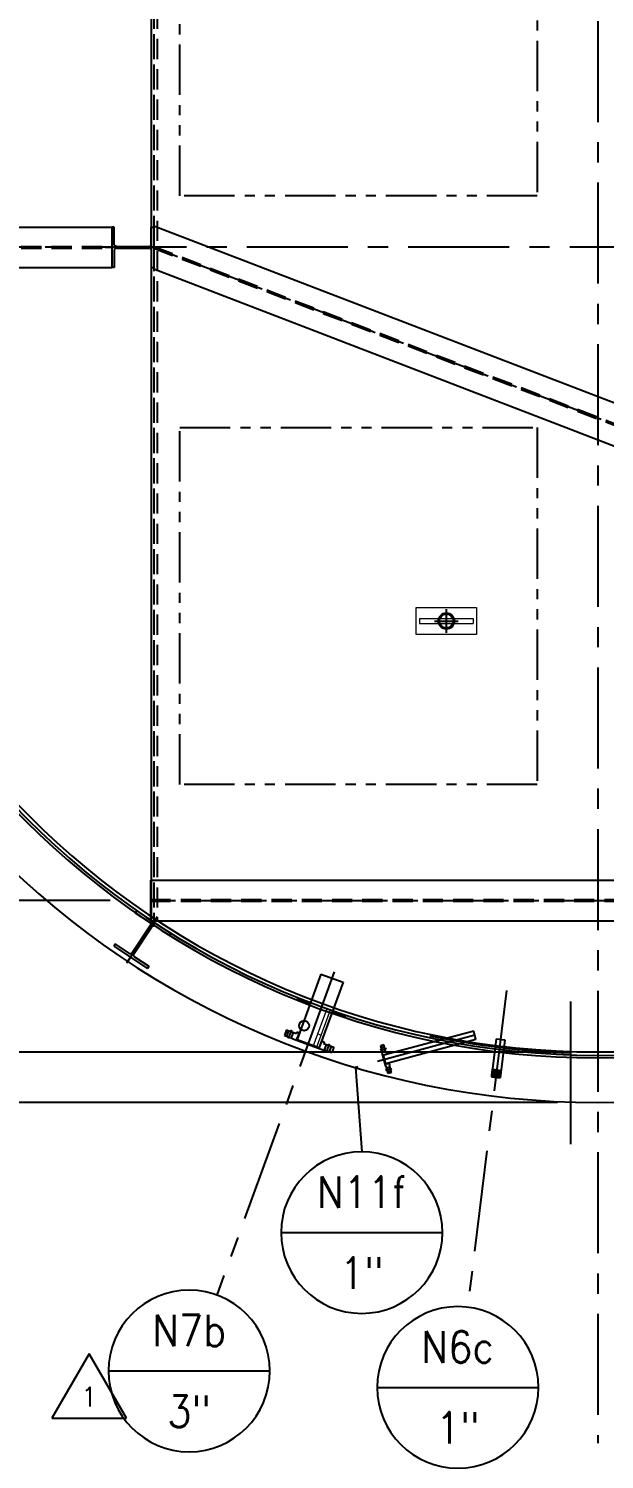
# Model space of a CAD drawing. Extents: x -1889 to 1550, y -1971 to 1122.
# Drawn here: x 288.2 to 373.9, y 225.3 to 437.8 of the extents above; entities that cross this region are included whole.
import ezdxf
from ezdxf.enums import TextEntityAlignment as Align

# ---------------------------------------------------------------- set-up
doc = ezdxf.new("R2010")
doc.units = 0
doc.header["$LTSCALE"] = 12
doc.header["$MEASUREMENT"] = 0
doc.header["$PDMODE"] = 33
doc.header["$PDSIZE"] = -0.5
for name, pattern in [('CENTER', [2, 1.25, -0.25, 0.25, -0.25]), ('HIDDEN', [0.375, 0.25, -0.125]), ('PHANTOM2', [1.25, 0.625, -0.125, 0.125, -0.125, 0.125, -0.125])]:
    doc.linetypes.add(name, pattern=pattern)
doc.layers.get('0').update_dxf_attribs({"linetype": 'CONTINUOUS'})
doc.layers.get('Defpoints').update_dxf_attribs({"linetype": 'CONTINUOUS'})
for name, color, linetype in [('1 PIPE', 7, 'CONTINUOUS'), ('1-150-RFSO', 14, 'CONTINUOUS'), ('2 PIPE', 7, 'CONTINUOUS'), ('3 PIPE', 7, 'CONTINUOUS'), ('3-150-RFSO', 14, 'CONTINUOUS'), ('6X20', 3, 'CONTINUOUS'), ('CENTER', 6, 'CENTER'), ('COVER', 3, 'CONTINUOUS'), ('DIM', 1, 'CONTINUOUS'), ('EXTERNALS', 3, 'CONTINUOUS'), ('REPAD', 7, 'CONTINUOUS'), ('ROOF', 140, 'CONTINUOUS'), ('SHELL', 40, 'CONTINUOUS'), ('TEXT', 4, 'CONTINUOUS')]:
    doc.layers.add(name, color=color, linetype=linetype)
for name, color, linetype, lineweight in [('AM_0', 7, 'CONTINUOUS', 30), ('AM_7', 142, 'CENTER', 25), ('Equipment-AM_0', 7, 'CONTINUOUS', 50), ('Equipment-AM_11', 92, 'PHANTOM2', 25), ('Process-AM_7', 142, 'CENTER', 25)]:
    doc.layers.add(name, color=color, linetype=linetype, lineweight=lineweight)
doc.styles.add('ROMANS', font='ROMANS.shx', dxfattribs={"width": 0.85, "height": 5.76})
doc.styles.get("Standard").update_dxf_attribs({"font": 'sanss___.ttf'})
doc.dimstyles.get("Standard").update_dxf_attribs({"dimtxt": 0.18, "dimasz": 0.18, "dimexe": 0.18, "dimexo": 0.0625, "dimgap": 0.09, "dimtad": 0, "dimtih": 1, "dimtoh": 1, "dimdec": 4, "dimzin": 0, "dimdsep": 46, "dimtxsty": 'Standard', "dimcen": 0.09, "dimadec": 0, "dimazin": 0, "dimtfac": 1, "dimtdec": 4, "dimtofl": 0, "dimtmove": 0, "dimatfit": 3, "dimfxl": 1, "dimtolj": 1, "dimtzin": 0, "dimarcsym": 0})

# ---------------------------------------------------------------- blocks, each defined once
blk = doc.blocks.new('A$C43fa0972')
at = {"layer": 'Equipment-AM_11'}
for points in [[(-62.12, -71.31), (-8.98, -71.31), (-8.98, -124.37), (-62.12, -124.37)], [(-62.12, -158.75), (-8.98, -158.75), (-8.98, -211.8), (-62.12, -211.8)]]:
    blk.add_lwpolyline(points, close=True, dxfattribs=at)
blk = doc.blocks.new('A$C1b871768')
at = {"layer": '6X20'}
for p, q in [((-5.88, 3), (-6.25, 3)), ((-6.25, 3), (-6.25, -3)), ((-5.88, 0.44), (-5.88, 3)), ((-0.38, 3), (0, 3)), ((-0.38, 0.44), (-0.38, 3)), ((0, 3), (0, -3)), ((-5.5, 0.12), (-0.75, 0.12)), ((-5.88, -0.44), (-5.88, -3)), ((-5.5, -0.12), (-0.75, -0.12)), ((-0.38, -0.44), (-0.38, -3)), ((-5.88, -3), (-6.25, -3)), ((-0.38, -3), (0, -3))]:
    blk.add_line(p, q, dxfattribs=at)
for points in [[(-5.5, 0.12, -0.083285), (-5.65, 0.15, -0.09084), (-5.77, 0.22, -0.104065), (-5.85, 0.32, -0.115836), (-5.88, 0.44, -0.115836)], [(-0.75, 0.12, 0.083285), (-0.6, 0.15, 0.09084), (-0.48, 0.22, 0.104065), (-0.4, 0.32, 0.115836), (-0.38, 0.44, 0.115836)], [(-5.5, -0.12, 0.083285), (-5.65, -0.15, 0.09084), (-5.77, -0.22, 0.104065), (-5.85, -0.32, 0.115836), (-5.88, -0.44, 0.115836)], [(-0.75, -0.12, -0.083285), (-0.6, -0.15, -0.09084), (-0.48, -0.22, -0.104065), (-0.4, -0.32, -0.115836), (-0.38, -0.44, -0.115836)]]:
    blk.add_lwpolyline(points, format="xyb", dxfattribs=at)
at = {"layer": 'CENTER'}
blk.add_line((-7.24, 0), (0.99, 0), dxfattribs=at)
blk = doc.blocks.new('A$C85d14db1')
at = {"layer": 'Equipment-AM_0', "lineweight": 18}
for p, q in [((-41.59, -248.81), (-40.22, -245.06)), ((-41.12, -248.99), (-39.75, -245.23)), ((-39.99, -245.14), (-39.75, -245.23)), ((-42.28, -250.69), (-41.59, -248.81)), ((-42.28, -250.69), (-41.81, -250.86)), ((-41.81, -250.86), (-41.12, -248.99)), ((-41.59, -248.81), (-41.12, -248.99))]:
    blk.add_line(p, q, dxfattribs=at)
blk = doc.blocks.new('Nozzle Callout')
blk.add_line((0.25, 0), (-0.25, 0))
blk.add_circle((0, 0), 0.25)
at = {"style": 'ROMANS', "width": 0.9}
for tag, p in [('NZ-ID', (0, 0.125)), ('NZ-SZ', (0, -0.125))]:
    blk.add_attdef(tag, text='', height=0.0975, dxfattribs=at).set_placement(p, align=Align.MIDDLE)
blk = doc.blocks.new('*D182')
at = {"layer": 'Defpoints', "color": 0, "transparency": 16777216}
for p in [(245.86, 405.33), (499.86, 405.33), (499.86, 113.54)]:
    blk.add_point(p, dxfattribs=at)
at = {"layer": 'DIM', "color": 0, "lineweight": -2, "transparency": 16777216}
for p, q in [((245.86, 399.33), (245.86, 110.54)), ((499.86, 399.33), (499.86, 110.54)), ((251.62, 113.54), (414.24, 113.54)), ((494.1, 113.54), (449.03, 113.54))]:
    blk.add_line(p, q, dxfattribs=at)
at = {"layer": 'DIM', "color": 0, "transparency": 16777216}
for points in [[(251.62, 114.5), (251.62, 112.58), (245.86, 113.54)], [(494.1, 114.5), (494.1, 112.58), (499.86, 113.54)]]:
    blk.add_solid(points, dxfattribs=at)
at = {"layer": 'DIM', "color": 0, "transparency": 16777216, "insert": (431.63, 113.54), "char_height": 5.76, "attachment_point": 5, "style": 'ROMANS'}
blk.add_mtext('\\A1;21\'-2"\\P [254]\\P(BOTTOM)', dxfattribs=at)
blk = doc.blocks.new('*D183')
at = {"layer": 'Defpoints', "color": 0, "transparency": 16777216}
for p in [(372.86, 796.33), (-4.78, 278.33), (372.86, 278.33)]:
    blk.add_point(p, dxfattribs=at)
at = {"layer": 'DIM', "color": 0, "lineweight": -2, "transparency": 16777216}
for p, q in [((366.86, 796.33), (-7.78, 796.33)), ((-4.78, 790.57), (-4.78, 582.84)), ((-4.78, 284.09), (-4.78, 552.67)), ((366.86, 278.33), (-7.78, 278.33))]:
    blk.add_line(p, q, dxfattribs=at)
at = {"layer": 'DIM', "color": 0, "transparency": 16777216}
for points in [[(-5.74, 790.57), (-3.82, 790.57), (-4.78, 796.33)], [(-5.74, 284.09), (-3.82, 284.09), (-4.78, 278.33)]]:
    blk.add_solid(points, dxfattribs=at)
at = {"layer": 'DIM', "color": 0, "transparency": 16777216, "char_height": 5.76, "attachment_point": 5, "style": 'ROMANS'}
for s, insert in [('\\A1;43\'-2"', (-4.78, 572.15)), ('\\A1;[518]\\P(BOTTOM)', (-4.78, 557.06))]:
    blk.add_mtext(s, dxfattribs=dict(at, insert=insert))
blk = doc.blocks.new('*D184')
at = {"layer": 'Defpoints', "color": 0, "transparency": 16777216}
for p in [(372.86, 788.83), (27.27, 285.83), (372.86, 285.83)]:
    blk.add_point(p, dxfattribs=at)
at = {"layer": 'DIM', "color": 0, "lineweight": -2, "transparency": 16777216}
for p, q in [((366.86, 788.83), (24.27, 788.83)), ((27.27, 783.07), (27.27, 515.14)), ((27.27, 291.59), (27.27, 484.96)), ((366.86, 285.83), (24.27, 285.83))]:
    blk.add_line(p, q, dxfattribs=at)
at = {"layer": 'DIM', "color": 0, "transparency": 16777216}
for points in [[(26.31, 783.07), (28.23, 783.07), (27.27, 788.83)], [(26.31, 291.59), (28.23, 291.59), (27.27, 285.83)]]:
    blk.add_solid(points, dxfattribs=at)
at = {"layer": 'DIM', "color": 0, "transparency": 16777216, "char_height": 5.76, "attachment_point": 5, "style": 'ROMANS'}
for s, insert in [('\\A1;41\'-11"', (27.27, 504.44)), ('\\A1;[503]\\P(SHELL INSIDE)', (27.27, 489.35))]:
    blk.add_mtext(s, dxfattribs=dict(at, insert=insert))
blk = doc.blocks.new('*D185')
at = {"layer": 'Defpoints', "color": 0, "transparency": 16777216}
for p in [(252.86, 405.33), (492.86, 405.33), (492.86, 142.83)]:
    blk.add_point(p, dxfattribs=at)
at = {"layer": 'DIM', "color": 0, "lineweight": -2, "transparency": 16777216}
for p, q in [((252.86, 399.33), (252.86, 139.83)), ((492.86, 399.33), (492.86, 139.83)), ((258.62, 142.83), (343.4, 142.83)), ((487.1, 142.83), (401.04, 142.83))]:
    blk.add_line(p, q, dxfattribs=at)
at = {"layer": 'DIM', "color": 0, "transparency": 16777216}
for points in [[(258.62, 143.79), (258.62, 141.87), (252.86, 142.83)], [(487.1, 143.79), (487.1, 141.87), (492.86, 142.83)]]:
    blk.add_solid(points, dxfattribs=at)
at = {"layer": 'DIM', "color": 0, "transparency": 16777216, "char_height": 5.76, "attachment_point": 5, "style": 'ROMANS'}
for s, insert in [('\\A1;20\'-0"', (372.22, 147.22)), ('\\A1;[240]\\PSHELL OUTSIDE', (372.22, 133.64))]:
    blk.add_mtext(s, dxfattribs=dict(at, insert=insert))
blk = doc.blocks.new('*D191')
at = {"layer": 'Defpoints', "color": 0, "transparency": 16777216}
for p in [(197.03, 537.33), (65.21, 308.33), (306.36, 308.33)]:
    blk.add_point(p, dxfattribs=at)
at = {"layer": 'DIM', "color": 0, "lineweight": -2, "transparency": 16777216}
for p, q in [((191.03, 537.33), (62.21, 537.33)), ((65.21, 531.57), (65.21, 432.57)), ((65.21, 314.09), (65.21, 413.1)), ((300.36, 308.33), (62.21, 308.33))]:
    blk.add_line(p, q, dxfattribs=at)
at = {"layer": 'DIM', "color": 0, "transparency": 16777216}
for points in [[(64.25, 531.57), (66.17, 531.57), (65.21, 537.33)], [(64.25, 314.09), (66.17, 314.09), (65.21, 308.33)]]:
    blk.add_solid(points, dxfattribs=at)
at = {"layer": 'DIM', "color": 0, "transparency": 16777216, "char_height": 5.76, "attachment_point": 5, "style": 'ROMANS'}
for s, insert in [('\\A1;19\'-1"', (65.21, 427.22)), ('\\A1;[229]', (65.21, 417.48))]:
    blk.add_mtext(s, dxfattribs=dict(at, insert=insert))
blk = doc.blocks.new('*D199')
at = {"layer": 'Defpoints', "color": 0, "transparency": 16777216}
for p in [(434.32, 412.41, -0.01), (397.35, 411.55), (170.01, 405.33), (575.7, 405.33), (556.98, 372.02, -0.01)]:
    blk.add_point(p, dxfattribs=at)
at = {"layer": 'DIM', "color": 0, "lineweight": -2, "transparency": 16777216}
for p, q in [((402.03, 429.1), (407.79, 429.1)), ((428.62, 414.29), (397.12, 424.66))]:
    blk.add_line(p, q, dxfattribs=at)
for start, end in [(156.1607, 161.7757), (167.3907, 174.385)]:
    blk.add_arc((455.82, 405.33), 58.8, start, end, dxfattribs=at)
at = {"layer": 'DIM', "color": 0, "transparency": 16777216}
for points in [[(397.51, 418.42), (399.36, 417.91), (399.97, 423.72)], [(398.26, 411.04), (396.34, 411.13), (397.02, 405.33)]]:
    blk.add_solid(points, dxfattribs=at)
at = {"layer": 'DIM', "color": 0, "transparency": 16777216, "insert": (417.14, 429.1), "char_height": 5.76, "attachment_point": 5, "style": 'ROMANS'}
blk.add_mtext('\\A1;18°', dxfattribs=at)
blk = doc.blocks.new('A$C379cbd7f')
at = {"layer": '2 PIPE'}
for radius in [1.19, 1.03]:
    blk.add_circle((4.5, 2), radius, dxfattribs=at)
at = {"layer": 'EXTERNALS', "lineweight": 18}
for p, q in [((0, 0), (0, 4)), ((0, 4), (9, 4)), ((0.5, 2.38), (0.5, 1.62)), ((0.5, 2.38), (3.37, 2.38)), ((3.54, 2.38), (5.46, 2.38)), ((5.63, 2.38), (8.5, 2.38)), ((8.5, 2.38), (8.5, 1.62)), ((9, 4), (9, 0)), ((9, 0), (0, 0)), ((0.5, 1.62), (3.37, 1.62)), ((3.54, 1.62), (5.46, 1.62)), ((5.63, 1.62), (8.5, 1.62))]:
    blk.add_line(p, q, dxfattribs=at)
at = {"layer": 'Process-AM_7'}
for p, q in [((4.5, 0.25), (4.5, 3.75)), ((2.75, 2), (6.25, 2))]:
    blk.add_line(p, q, dxfattribs=at)

msp = doc.modelspace()

# ---------------------------------------------------------------- linework, layer by layer
at = {"layer": '1 PIPE'}
for p, q in [((354.42095, 288.94326), (341.03584, 285.35673)), ((354.7613, 287.67307), (341.37619, 284.08654)), ((354.7613, 287.67307), (354.42095, 288.94326)), ((357.76324, 287.79605), (357.06986, 282.1489)), ((357.76324, 287.79605), (359.06844, 287.63579)), ((359.06844, 287.63579), (358.37456, 281.98461)), ((341.37619, 284.08654), (341.03584, 285.35673))]:
    msp.add_line(p, q, dxfattribs=at)
at = {"layer": '1-150-RFSO'}
for p, q in [((341.07862, 286.88746), (340.59565, 286.75805)), ((341.37788, 285.77061), (341.07862, 286.88746)), ((340.88682, 285.67139), (340.59565, 286.75805)), ((340.66036, 286.51657), (341.14332, 286.64598)), ((340.82212, 285.91287), (341.30508, 286.04228)), ((340.88682, 285.67139), (340.82645, 285.65521)), ((341.34409, 283.72336), (340.82645, 285.65521)), ((340.90928, 285.34611), (341.51298, 285.50788)), ((341.43825, 285.78679), (341.37788, 285.77061)), ((341.5188, 285.48614), (341.43825, 285.78679)), ((341.26127, 284.03246), (341.86497, 284.19422)), ((341.40446, 283.73954), (341.34409, 283.72336)), ((341.69563, 282.65287), (341.40446, 283.73954)), ((341.46917, 283.49805), (341.95213, 283.62746)), ((341.63093, 282.89435), (342.11389, 283.02376)), ((342.1786, 282.78228), (341.69563, 282.65287)), ((341.93971, 283.91531), (341.85915, 284.21595)), ((341.93971, 283.91531), (341.87934, 283.89913)), ((342.1786, 282.78228), (341.87934, 283.89913))]:
    msp.add_line(p, q, dxfattribs=at)
at = {"layer": '3 PIPE'}
for p, q in [((331.7139, 297.40829), (328.17168, 287.67613)), ((335.00282, 296.21122), (331.46061, 286.47906)), ((331.7139, 297.40829), (335.00282, 296.21122)), ((328.17168, 287.67613), (331.46061, 286.47906))]:
    msp.add_line(p, q, dxfattribs=at)
at = {"layer": '3-150-RFSO'}
for p, q in [((326.57019, 289.12367), (326.27092, 288.30144)), ((326.57019, 289.12367), (328.09719, 288.56789)), ((326.62331, 288.17318), (326.92258, 288.99541)), ((326.27092, 288.30144), (327.44554, 287.87391)), ((327.32808, 287.91667), (327.62735, 288.7389)), ((327.44554, 287.87391), (327.42416, 287.81518)), ((327.42416, 287.81518), (332.12263, 286.10508)), ((328.09604, 287.57064), (328.50219, 288.68652)), ((328.1827, 288.80281), (328.09719, 288.56789)), ((328.1827, 288.80281), (328.53508, 288.67455)), ((331.45075, 286.34963), (331.85689, 287.46551)), ((331.82401, 287.47748), (332.17639, 287.34923)), ((332.17639, 287.34923), (332.09088, 287.1143)), ((332.09088, 287.1143), (333.61789, 286.55852)), ((332.26146, 286.12106), (332.56073, 286.94329)), ((332.144, 286.16381), (332.12263, 286.10508)), ((332.144, 286.16381), (333.31862, 285.73629)), ((332.96623, 285.86455), (333.2655, 286.68678)), ((333.61789, 286.55852), (333.31862, 285.73629))]:
    msp.add_line(p, q, dxfattribs=at)
at = {"layer": '6X20'}
for p, q in [((246.65731, 408.33221), (300.60731, 408.33221)), ((300.98231, 408.33221), (300.60731, 408.33221)), ((300.60731, 408.33221), (300.60731, 402.33221)), ((300.98231, 405.76971), (300.98231, 408.33221)), ((306.48231, 408.33221), (306.85731, 408.33221)), ((306.48231, 405.76971), (306.48231, 408.33221)), ((306.85731, 408.54564), (481.05758, 341.67642)), ((306.85731, 408.33221), (306.85731, 402.33221)), ((300.98231, 404.89471), (300.98231, 402.33221)), ((301.35731, 405.45721), (306.10731, 405.45721)), ((301.35731, 405.20721), (306.10731, 405.20721)), ((306.48231, 404.89471), (306.48231, 402.33221)), ((246.65731, 402.33221), (300.60731, 402.33221)), ((300.98231, 402.33221), (300.60731, 402.33221)), ((306.48231, 402.33221), (306.85731, 402.33221)), ((306.85731, 402.11877), (478.90737, 336.07494)), ((306.35731, 311.33221), (443.50432, 311.33221)), ((306.35731, 311.33221), (306.35731, 305.33221)), ((306.35731, 305.33221), (443.50432, 305.33221))]:
    msp.add_line(p, q, dxfattribs=at)
at = {"layer": '6X20', "linetype": 'HIDDEN'}
for p, q in [((246.65731, 405.45721), (300.60731, 405.45721)), ((246.65731, 405.20721), (300.60731, 405.20721)), ((306.85731, 405.4661), (480.02727, 338.99238)), ((306.85731, 405.19831), (479.93768, 338.75898)), ((306.35731, 308.45721), (443.50432, 308.45721)), ((306.35731, 308.20721), (443.50432, 308.20721))]:
    msp.add_line(p, q, dxfattribs=at)
at = {"layer": '6X20'}
for points in [[(301.35731, 405.45721, -0.083284913), (301.21087, 405.48177, -0.090840062), (301.09214, 405.54874, -0.104065287), (301.00969, 405.65309, -0.115836433), (300.98231, 405.76971, -0.115836433)], [(301.35731, 405.20721, 0.083284913), (301.21087, 405.18265, 0.090840062), (301.09214, 405.11568, 0.104065287), (301.00969, 405.01132, 0.115836433), (300.98231, 404.89471, 0.115836433)], [(306.10731, 405.45721, 0.083284913), (306.25374, 405.48177, 0.090840062), (306.37247, 405.54874, 0.104065287), (306.45492, 405.65309, 0.115836433), (306.48231, 405.76971, 0.115836433)], [(306.10731, 405.20721, -0.083284913), (306.25374, 405.18265, -0.090840062), (306.37247, 405.11568, -0.104065287), (306.45492, 405.01132, -0.115836433), (306.48231, 404.89471, -0.115836433)]]:
    msp.add_lwpolyline(points, format="xyb", dxfattribs=at)
at = {"layer": 'AM_0'}
for p, q in [((357.12782, 282.63295), (357.12937, 282.64535)), ((357.14025, 282.73217), (357.1418, 282.74458)), ((357.15268, 282.8314), (357.15423, 282.8438)), ((357.1651, 282.93062), (357.16666, 282.94303)), ((357.17753, 283.02985), (357.17909, 283.04225)), ((357.18696, 282.66963), (357.19007, 282.69444)), ((357.18996, 283.12907), (357.19152, 283.14148)), ((357.20239, 283.2283), (357.19152, 283.14148)), ((357.19152, 283.14148), (357.24911, 283.16576)), ((357.19939, 282.76886), (357.2025, 282.79366)), ((357.21182, 282.86808), (357.21493, 282.89289)), ((357.22425, 282.96731), (357.22736, 282.99211)), ((357.23668, 283.06653), (357.23979, 283.09134)), ((357.24911, 283.16576), (357.25222, 283.19056)), ((358.40612, 282.69243), (358.40305, 282.66789)), ((358.41855, 282.79166), (358.41548, 282.76712)), ((358.43098, 282.89088), (358.42791, 282.86634)), ((358.44341, 282.99011), (358.44034, 282.96556)), ((358.45284, 282.62989), (358.45129, 282.61749)), ((358.46527, 282.72912), (358.46372, 282.71671)), ((358.4777, 282.82834), (358.47614, 282.81594)), ((358.49013, 282.92756), (358.48857, 282.91516)), ((357.06986, 282.1489), (358.37456, 281.98461)), ((357.09053, 282.33528), (357.09208, 282.34768)), ((357.10296, 282.4345), (357.10451, 282.4469)), ((357.11539, 282.53373), (357.11694, 282.54613)), ((357.13724, 282.27274), (357.14035, 282.29754)), ((357.14967, 282.37196), (357.15278, 282.39677)), ((357.1621, 282.47118), (357.16521, 282.49599)), ((357.17453, 282.57041), (357.17764, 282.59522)), ((358.33155, 282.09709), (358.32847, 282.07254)), ((358.34398, 282.19631), (358.3409, 282.17177)), ((358.35641, 282.29553), (358.35333, 282.27099)), ((358.36884, 282.39476), (358.36576, 282.37022)), ((358.37826, 282.03454), (358.37205, 281.98493)), ((358.38127, 282.49398), (358.37819, 282.46944)), ((358.39069, 282.13377), (358.38914, 282.12137)), ((358.39369, 282.59321), (358.39062, 282.56867)), ((358.40312, 282.23299), (358.40157, 282.22059)), ((358.41555, 282.33222), (358.414, 282.31981)), ((358.42798, 282.43144), (358.42643, 282.41904)), ((358.44041, 282.53067), (358.43886, 282.51826))]:
    msp.add_line(p, q, dxfattribs=at)
at = {"layer": 'AM_0', "flags": 128}
for points in [[(358.42378, 282.41886), (358.42643, 282.41904), (358.41112, 282.42407), (358.36432, 282.43315), (358.28856, 282.44578), (358.18733, 282.46154), (358.06213, 282.48043), (358.08322, 282.48137), (357.93055, 282.50356), (357.76947, 282.52693), (357.7872, 282.52835), (357.63453, 282.55054), (357.49211, 282.57155), (357.36692, 282.59045), (357.26569, 282.60621), (357.18992, 282.61884), (357.14312, 282.62792), (357.12782, 282.63295)], [(358.42546, 282.43227), (358.41267, 282.43647), (358.36588, 282.44555), (358.29011, 282.45819), (358.18888, 282.47394), (358.06369, 282.49284), (358.08477, 282.49378), (357.9321, 282.51596), (357.77103, 282.53934), (357.78875, 282.54076), (357.63608, 282.56294), (357.49366, 282.58396), (357.36847, 282.60285), (357.26724, 282.61861), (357.19147, 282.63125), (357.14468, 282.64033), (357.12937, 282.64535), (357.13847, 282.64597)], [(357.18221, 282.59289), (357.15742, 282.61175), (357.13263, 282.63061)], [(357.13461, 282.64644), (357.16329, 282.6586), (357.19196, 282.67076)], [(358.43621, 282.51808), (358.43886, 282.51826), (358.42355, 282.52329), (358.37675, 282.53237), (358.30099, 282.54501), (358.19976, 282.56077), (358.07456, 282.57966), (358.09565, 282.5806), (357.94298, 282.60278), (357.7819, 282.62616), (357.79963, 282.62758), (357.64696, 282.64976), (357.50454, 282.67078), (357.37935, 282.68967), (357.27812, 282.70543), (357.20235, 282.71807), (357.15555, 282.72715), (357.14025, 282.73217)], [(358.43789, 282.53149), (358.4251, 282.53569), (358.37831, 282.54477), (358.30254, 282.55741), (358.20131, 282.57317), (358.07612, 282.59206), (358.0972, 282.593), (357.94453, 282.61519), (357.78346, 282.63856), (357.80118, 282.63998), (357.64851, 282.66217), (357.50609, 282.68318), (357.3809, 282.70208), (357.27967, 282.71783), (357.2039, 282.73047), (357.15711, 282.73955), (357.1418, 282.74458), (357.1509, 282.7452)], [(357.19464, 282.69211), (357.16985, 282.71097), (357.14506, 282.72983)], [(357.14704, 282.74566), (357.17572, 282.75783), (357.20439, 282.76999)], [(358.44864, 282.61731), (358.45129, 282.61749), (358.43598, 282.62251), (358.38918, 282.6316), (358.31342, 282.64423), (358.21219, 282.65999), (358.08699, 282.67888), (358.10808, 282.67982), (357.95541, 282.70201), (357.79433, 282.72538), (357.81206, 282.7268), (357.65939, 282.74899), (357.51697, 282.77), (357.39178, 282.7889), (357.29054, 282.80466), (357.21478, 282.81729), (357.16798, 282.82637), (357.15268, 282.8314)], [(358.45032, 282.63072), (358.43753, 282.63492), (358.39074, 282.644), (358.31497, 282.65664), (358.21374, 282.67239), (358.08855, 282.69129), (358.10963, 282.69223), (357.95696, 282.71441), (357.79589, 282.73779), (357.81361, 282.73921), (357.66094, 282.76139), (357.51852, 282.78241), (357.39333, 282.8013), (357.2921, 282.81706), (357.21633, 282.82969), (357.16954, 282.83878), (357.15423, 282.8438), (357.16332, 282.84442)], [(357.20707, 282.79133), (357.18228, 282.81019), (357.15749, 282.82905)], [(357.15947, 282.84489), (357.18815, 282.85705), (357.21682, 282.86921)], [(358.46107, 282.71653), (358.46372, 282.71671), (358.44841, 282.72174), (358.40161, 282.73082), (358.32585, 282.74346), (358.22461, 282.75921), (358.09942, 282.77811), (358.12051, 282.77905), (357.96783, 282.80123), (357.80676, 282.82461), (357.82449, 282.82603), (357.67182, 282.84821), (357.5294, 282.86923), (357.40421, 282.88812), (357.30297, 282.90388), (357.22721, 282.91652), (357.18041, 282.9256), (357.1651, 282.93062)], [(358.46527, 282.72912), (358.44996, 282.73414), (358.40317, 282.74322), (358.3274, 282.75586), (358.22617, 282.77162), (358.10098, 282.79051), (358.12206, 282.79145), (357.96939, 282.81364), (357.80832, 282.83701), (357.82604, 282.83843), (357.67337, 282.86062), (357.53095, 282.88163), (357.40576, 282.90053), (357.30453, 282.91628), (357.22876, 282.92892), (357.18197, 282.938), (357.16666, 282.94303), (357.17575, 282.94365)], [(357.21949, 282.89056), (357.19471, 282.90942), (357.16992, 282.92828)], [(357.1719, 282.94411), (357.20058, 282.95628), (357.22925, 282.96844)], [(358.4735, 282.81576), (358.47614, 282.81594), (358.46084, 282.82096), (358.41404, 282.83004), (358.33828, 282.84268), (358.23704, 282.85844), (358.11185, 282.87733), (358.13294, 282.87827), (357.98026, 282.90046), (357.81919, 282.92383), (357.83692, 282.92525), (357.68424, 282.94744), (357.54183, 282.96845), (357.41664, 282.98735), (357.3154, 283.0031), (357.23964, 283.01574), (357.19284, 283.02482), (357.17753, 283.02985)], [(358.4777, 282.82834), (358.46239, 282.83337), (358.4156, 282.84245), (358.33983, 282.85508), (358.2386, 282.87084), (358.11341, 282.88974), (358.13449, 282.89068), (357.98182, 282.91286), (357.82074, 282.93623), (357.83847, 282.93766), (357.6858, 282.95984), (357.54338, 282.98086), (357.41819, 282.99975), (357.31696, 283.01551), (357.24119, 283.02814), (357.19439, 283.03723), (357.17909, 283.04225), (357.18818, 283.04287)], [(357.23192, 282.98978), (357.20714, 283.00864), (357.18235, 283.0275)], [(357.18433, 283.04334), (357.21301, 283.0555), (357.24168, 283.06766)], [(358.37568, 282.47003), (358.36387, 282.47408), (358.32016, 282.48277), (358.24936, 282.49479), (358.15475, 282.50971), (358.03775, 282.52758), (358.06815, 282.52735), (357.92545, 282.54829), (357.77491, 282.57034), (357.80317, 282.57045), (357.66048, 282.59138), (357.52737, 282.61123), (357.41037, 282.6291), (357.31576, 282.64403), (357.24496, 282.65604), (357.20124, 282.66474), (357.18696, 282.66963)], [(358.48593, 282.91498), (358.48857, 282.91516), (358.47327, 282.92019), (358.42647, 282.92927), (358.3507, 282.94191), (358.24947, 282.95766), (358.12428, 282.97656), (358.14537, 282.9775), (357.99269, 282.99968), (357.83162, 283.02306), (357.84935, 283.02448), (357.69667, 283.04666), (357.55426, 283.06768), (357.42906, 283.08657), (357.32783, 283.10233), (357.25207, 283.11497), (357.20527, 283.12405), (357.18996, 283.12907)], [(358.48761, 282.92839), (358.47482, 282.93259), (358.42803, 282.94167), (358.35226, 282.95431), (358.25103, 282.97007), (358.12584, 282.98896), (358.14692, 282.9899), (357.99425, 283.01209), (357.83317, 283.03546), (357.8509, 283.03688), (357.69823, 283.05907), (357.55581, 283.08008), (357.43062, 283.09897), (357.32939, 283.11473), (357.25362, 283.12737), (357.20682, 283.13645), (357.19152, 283.14148)], [(357.24435, 283.08901), (357.21957, 283.10787), (357.19478, 283.12673)], [(358.38127, 282.49398), (358.36698, 282.49888), (358.32326, 282.50758), (358.25246, 282.51959), (358.15786, 282.53452), (358.04086, 282.55239), (358.07125, 282.55216), (357.92856, 282.5731), (357.77802, 282.59515), (357.80627, 282.59525), (357.66358, 282.61619), (357.53048, 282.63604), (357.41348, 282.6539), (357.31887, 282.66883), (357.24807, 282.68085), (357.20435, 282.68954), (357.19822, 282.69165)], [(358.38811, 282.56925), (358.3763, 282.5733), (358.33259, 282.582), (358.26179, 282.59401), (358.16718, 282.60894), (358.05018, 282.62681), (358.08058, 282.62658), (357.93788, 282.64751), (357.78734, 282.66957), (357.8156, 282.66967), (357.6729, 282.69061), (357.5398, 282.71045), (357.4228, 282.72832), (357.32819, 282.74325), (357.25739, 282.75526), (357.21367, 282.76396), (357.19939, 282.76886)], [(358.49836, 283.01421), (358.501, 283.01439), (358.4857, 283.01941), (358.4389, 283.02849), (358.36313, 283.04113), (358.2619, 283.05689), (358.13671, 283.07578), (358.1578, 283.07672), (358.00512, 283.09891), (357.84405, 283.12228), (357.86178, 283.1237), (357.7091, 283.14589), (357.56669, 283.1669), (357.44149, 283.1858), (357.34026, 283.20155), (357.2645, 283.21419), (357.2177, 283.22327), (357.20239, 283.2283)], [(357.25678, 283.18823), (357.232, 283.20709), (357.20721, 283.22595)], [(358.39369, 282.59321), (358.37941, 282.59811), (358.33569, 282.6068), (358.26489, 282.61882), (358.17029, 282.63374), (358.05329, 282.65161), (358.08368, 282.65138), (357.94099, 282.67232), (357.79045, 282.69438), (357.8187, 282.69448), (357.67601, 282.71541), (357.54291, 282.73526), (357.42591, 282.75313), (357.3313, 282.76806), (357.2605, 282.78007), (357.21678, 282.78877), (357.21065, 282.79087)], [(358.40054, 282.66848), (358.38873, 282.67252), (358.34502, 282.68122), (358.27421, 282.69323), (358.17961, 282.70816), (358.06261, 282.72603), (358.09301, 282.7258), (357.95031, 282.74674), (357.79977, 282.76879), (357.82803, 282.76889), (357.68533, 282.78983), (357.55223, 282.80968), (357.43523, 282.82755), (357.34062, 282.84247), (357.26982, 282.85449), (357.2261, 282.86318), (357.21182, 282.86808)], [(358.40612, 282.69243), (358.39184, 282.69733), (358.34812, 282.70603), (358.27732, 282.71804), (358.18272, 282.73297), (358.06572, 282.75084), (358.09611, 282.75061), (357.95342, 282.77154), (357.80288, 282.7936), (357.83113, 282.7937), (357.68844, 282.81464), (357.55534, 282.83448), (357.43834, 282.85235), (357.34373, 282.86728), (357.27293, 282.87929), (357.22921, 282.88799), (357.22308, 282.89009)], [(358.41297, 282.7677), (358.40116, 282.77175), (358.35744, 282.78044), (358.28664, 282.79246), (358.19204, 282.80739), (358.07504, 282.82526), (358.10544, 282.82503), (357.96274, 282.84596), (357.8122, 282.86802), (357.84046, 282.86812), (357.69776, 282.88905), (357.56466, 282.9089), (357.44766, 282.92677), (357.35305, 282.9417), (357.28225, 282.95371), (357.23853, 282.96241), (357.22425, 282.96731)], [(358.41855, 282.79166), (358.40427, 282.79656), (358.36055, 282.80525), (358.28975, 282.81727), (358.19515, 282.83219), (358.07814, 282.85006), (358.10854, 282.84983), (357.96585, 282.87077), (357.81531, 282.89282), (357.84356, 282.89293), (357.70087, 282.91386), (357.56777, 282.93371), (357.45076, 282.95158), (357.35616, 282.96651), (357.28536, 282.97852), (357.24164, 282.98722), (357.23551, 282.98932)], [(358.4254, 282.86692), (358.41359, 282.87097), (358.36987, 282.87967), (358.29907, 282.89168), (358.20447, 282.90661), (358.08747, 282.92448), (358.11786, 282.92425), (357.97517, 282.94519), (357.82463, 282.96724), (357.85289, 282.96734), (357.71019, 282.98828), (357.57709, 283.00813), (357.46009, 283.026), (357.36548, 283.04092), (357.29468, 283.05294), (357.25096, 283.06163), (357.23668, 283.06653)], [(358.43098, 282.89088), (358.4167, 282.89578), (358.37298, 282.90448), (358.30218, 282.91649), (358.20758, 282.93142), (358.09057, 282.94929), (358.12097, 282.94906), (357.97828, 282.96999), (357.82774, 282.99205), (357.85599, 282.99215), (357.7133, 283.01309), (357.5802, 283.03293), (357.46319, 283.0508), (357.36859, 283.06573), (357.29779, 283.07774), (357.25407, 283.08644), (357.24793, 283.08854)], [(358.43783, 282.96615), (358.42602, 282.9702), (358.3823, 282.97889), (358.3115, 282.99091), (358.2169, 283.00584), (358.0999, 283.0237), (358.13029, 283.02348), (357.9876, 283.04441), (357.83706, 283.06647), (357.86531, 283.06657), (357.72262, 283.0875), (357.58952, 283.10735), (357.47252, 283.12522), (357.37791, 283.14015), (357.30711, 283.15216), (357.26339, 283.16086), (357.24911, 283.16576)], [(358.44341, 282.99011), (358.42913, 282.995), (358.38541, 283.0037), (358.31461, 283.01571), (358.22001, 283.03064), (358.103, 283.04851), (358.1334, 283.04828), (357.99071, 283.06922), (357.84017, 283.09127), (357.86842, 283.09137), (357.72573, 283.11231), (357.59262, 283.13216), (357.47562, 283.15003), (357.38102, 283.16495), (357.31022, 283.17697), (357.2665, 283.18566), (357.26036, 283.18777)], [(358.4508, 282.61705), (358.42199, 282.60489), (358.39366, 282.59294)], [(358.40263, 282.66821), (358.42755, 282.64932), (358.45248, 282.63044)], [(358.46323, 282.71627), (358.43442, 282.70412), (358.40609, 282.69217)], [(358.41506, 282.76743), (358.43998, 282.74855), (358.46491, 282.72966)], [(358.47566, 282.8155), (358.44685, 282.80334), (358.41852, 282.79139)], [(358.42749, 282.86666), (358.45241, 282.84777), (358.47734, 282.82888)], [(358.48809, 282.91472), (358.45928, 282.90257), (358.43095, 282.89062)], [(358.43992, 282.96588), (358.46484, 282.947), (358.48977, 282.92811)], [(358.50052, 283.01395), (358.47171, 283.00179), (358.44338, 282.98984)], [(358.37574, 282.03537), (358.36296, 282.03957), (358.31616, 282.04865), (358.24039, 282.06129), (358.13916, 282.07705), (358.01397, 282.09594), (358.03506, 282.09688), (357.88238, 282.11906), (357.72131, 282.14244), (357.73904, 282.14386), (357.58636, 282.16604), (357.44394, 282.18706), (357.31875, 282.20595), (357.21752, 282.22171), (357.14175, 282.23435), (357.09496, 282.24343), (357.08207, 282.24838), (357.0849, 282.24954)], [(357.0849, 282.24954), (357.11357, 282.2617), (357.14224, 282.27387)], [(358.38649, 282.12119), (358.38914, 282.12137), (358.37383, 282.12639), (358.32704, 282.13547), (358.25127, 282.14811), (358.15004, 282.16387), (358.02485, 282.18276), (358.04593, 282.1837), (357.89326, 282.20589), (357.73219, 282.22926), (357.74991, 282.23068), (357.59724, 282.25287), (357.45482, 282.27388), (357.32963, 282.29278), (357.2284, 282.30853), (357.15263, 282.32117), (357.10583, 282.33025), (357.09053, 282.33528)], [(358.38817, 282.1346), (358.37539, 282.13879), (358.32859, 282.14788), (358.25282, 282.16051), (358.15159, 282.17627), (358.0264, 282.19516), (358.04749, 282.1961), (357.89481, 282.21829), (357.73374, 282.24166), (357.75147, 282.24308), (357.59879, 282.26527), (357.45637, 282.28628), (357.33118, 282.30518), (357.22995, 282.32094), (357.15418, 282.33357), (357.10739, 282.34265), (357.09208, 282.34768), (357.10118, 282.3483)], [(357.14492, 282.29521), (357.12013, 282.31407), (357.09534, 282.33293)], [(357.09733, 282.34877), (357.126, 282.36093), (357.15467, 282.37309)], [(358.39892, 282.22041), (358.40157, 282.22059), (358.38626, 282.22562), (358.33947, 282.2347), (358.2637, 282.24733), (358.16247, 282.26309), (358.03728, 282.28199), (358.05836, 282.28293), (357.90569, 282.30511), (357.74461, 282.32848), (357.76234, 282.3299), (357.60967, 282.35209), (357.46725, 282.37311), (357.34206, 282.392), (357.24083, 282.40776), (357.16506, 282.42039), (357.11826, 282.42948), (357.10296, 282.4345)], [(358.40312, 282.23299), (358.38782, 282.23802), (358.34102, 282.2471), (358.26525, 282.25974), (358.16402, 282.27549), (358.03883, 282.29439), (358.05991, 282.29533), (357.90724, 282.31751), (357.74617, 282.34089), (357.76389, 282.34231), (357.61122, 282.36449), (357.4688, 282.38551), (357.34361, 282.4044), (357.24238, 282.42016), (357.16661, 282.4328), (357.11982, 282.44188), (357.10451, 282.4469), (357.11361, 282.44752)], [(357.15735, 282.39444), (357.13256, 282.4133), (357.10777, 282.43216)], [(357.10976, 282.44799), (357.13843, 282.46015), (357.1671, 282.47232)], [(358.41135, 282.31963), (358.414, 282.31981), (358.39869, 282.32484), (358.3519, 282.33392), (358.27613, 282.34656), (358.1749, 282.36232), (358.04971, 282.38121), (358.07079, 282.38215), (357.91812, 282.40434), (357.75704, 282.42771), (357.77477, 282.42913), (357.6221, 282.45131), (357.47968, 282.47233), (357.35449, 282.49122), (357.25326, 282.50698), (357.17749, 282.51962), (357.13069, 282.5287), (357.11539, 282.53373)], [(358.41555, 282.33222), (358.40024, 282.33724), (358.35345, 282.34633), (358.27768, 282.35896), (358.17645, 282.37472), (358.05126, 282.39361), (358.07234, 282.39455), (357.91967, 282.41674), (357.7586, 282.44011), (357.77632, 282.44153), (357.62365, 282.46372), (357.48123, 282.48473), (357.35604, 282.50363), (357.25481, 282.51938), (357.17904, 282.53202), (357.13225, 282.5411), (357.11694, 282.54613), (357.12604, 282.54675)], [(357.16978, 282.49366), (357.14499, 282.51252), (357.1202, 282.53138)], [(357.12219, 282.54721), (357.15086, 282.55938), (357.17953, 282.57154)], [(358.32596, 282.07313), (358.31416, 282.07718), (358.27044, 282.08587), (358.19964, 282.09789), (358.10503, 282.11281), (358.15153, 282.11061), (358.01843, 282.13046), (357.87574, 282.15139), (357.72519, 282.17345), (357.75345, 282.17355), (357.61076, 282.19448), (357.47765, 282.21433), (357.36065, 282.2322), (357.26605, 282.24713), (357.19525, 282.25914), (357.15153, 282.26784), (357.13724, 282.27274)], [(358.33155, 282.09709), (358.31726, 282.10198), (358.27355, 282.11068), (358.20275, 282.12269), (358.10814, 282.13762), (358.15464, 282.13541), (358.02154, 282.15526), (357.87884, 282.1762), (357.7283, 282.19825), (357.75656, 282.19835), (357.61386, 282.21929), (357.48076, 282.23914), (357.36376, 282.25701), (357.26915, 282.27193), (357.19835, 282.28395), (357.15463, 282.29264), (357.1485, 282.29475)], [(358.33839, 282.17235), (358.32659, 282.1764), (358.28287, 282.1851), (358.21207, 282.19711), (358.11746, 282.21204), (358.00046, 282.22991), (358.03086, 282.22968), (357.88817, 282.25062), (357.73762, 282.27267), (357.76588, 282.27277), (357.62319, 282.29371), (357.49008, 282.31356), (357.37308, 282.33142), (357.27848, 282.34635), (357.20767, 282.35837), (357.16396, 282.36706), (357.14967, 282.37196)], [(358.34398, 282.19631), (358.32969, 282.20121), (358.28598, 282.2099), (358.21517, 282.22192), (358.12057, 282.23685), (358.00357, 282.25471), (358.03397, 282.25449), (357.89127, 282.27542), (357.74073, 282.29748), (357.76899, 282.29758), (357.62629, 282.31851), (357.49319, 282.33836), (357.37619, 282.35623), (357.28158, 282.37116), (357.21078, 282.38317), (357.16706, 282.39187), (357.16093, 282.39397)], [(358.35082, 282.27158), (358.33902, 282.27563), (358.2953, 282.28432), (358.2245, 282.29634), (358.12989, 282.31126), (358.01289, 282.32913), (358.04329, 282.32891), (357.9006, 282.34984), (357.75005, 282.3719), (357.77831, 282.372), (357.63562, 282.39293), (357.50251, 282.41278), (357.38551, 282.43065), (357.2909, 282.44558), (357.2201, 282.45759), (357.17639, 282.46629), (357.1621, 282.47118)], [(358.35641, 282.29553), (358.34212, 282.30043), (358.2984, 282.30913), (358.2276, 282.32114), (358.133, 282.33607), (358.016, 282.35394), (358.0464, 282.35371), (357.9037, 282.37465), (357.75316, 282.3967), (357.78142, 282.3968), (357.63872, 282.41774), (357.50562, 282.43759), (357.38862, 282.45545), (357.29401, 282.47038), (357.22321, 282.4824), (357.17949, 282.49109), (357.17336, 282.4932)], [(358.36325, 282.3708), (358.35145, 282.37485), (358.30773, 282.38355), (358.23693, 282.39556), (358.14232, 282.41049), (358.02532, 282.42836), (358.05572, 282.42813), (357.91303, 282.44906), (357.76248, 282.47112), (357.79074, 282.47122), (357.64805, 282.49216), (357.51494, 282.512), (357.39794, 282.52987), (357.30333, 282.5448), (357.23253, 282.55681), (357.18882, 282.56551), (357.17453, 282.57041)], [(358.36884, 282.39476), (358.35455, 282.39966), (358.31083, 282.40835), (358.24003, 282.42037), (358.14543, 282.43529), (358.02843, 282.45316), (358.05882, 282.45294), (357.91613, 282.47387), (357.76559, 282.49593), (357.79385, 282.49603), (357.65115, 282.51696), (357.51805, 282.53681), (357.40105, 282.55468), (357.30644, 282.56961), (357.23564, 282.58162), (357.19192, 282.59032), (357.18579, 282.59242)], [(358.32805, 282.07286), (358.35298, 282.05397), (358.3779, 282.03509)], [(358.38866, 282.12093), (358.35984, 282.10877), (358.33151, 282.09682)], [(358.34048, 282.17209), (358.36541, 282.1532), (358.39033, 282.13431)], [(358.40108, 282.22015), (358.37227, 282.208), (358.34394, 282.19604)], [(358.35291, 282.27131), (358.37784, 282.25242), (358.40276, 282.23354)], [(358.41351, 282.31938), (358.3847, 282.30722), (358.35637, 282.29527)], [(358.36534, 282.37054), (358.39027, 282.35165), (358.41519, 282.33276)], [(358.42594, 282.4186), (358.39713, 282.40645), (358.3688, 282.39449)], [(358.37777, 282.46976), (358.4027, 282.45087), (358.42762, 282.43199)], [(358.43837, 282.51783), (358.40956, 282.50567), (358.38123, 282.49372)], [(358.3902, 282.56898), (358.41513, 282.5501), (358.44005, 282.53121)]]:
    msp.add_lwpolyline(points, dxfattribs=at)
at = {"layer": 'AM_7', "ltscale": 0.25}
for p, q in [((306.85731, 405.33221), (479.98957, 338.87296)), ((306.35731, 308.33221), (443.50432, 308.33221))]:
    msp.add_line(p, q, dxfattribs=at)
at = {"layer": 'CENTER'}
for p, q in [((372.85731, 846.93873), (372.85731, 227.72569)), ((575.70136, 405.33221), (170.01325, 405.33221)), ((299.61792, 405.33221), (307.84669, 405.33221)), ((333.70045, 297.74963), (316.22517, 249.73669)), ((359.30462, 294.95445), (353.53092, 247.93139)), ((326.89087, 287.81188), (327.35978, 289.1002)), ((332.52903, 285.75976), (332.99794, 287.04808)), ((354.59113, 288.30817), (336.83069, 283.54927)), ((340.50168, 286.15053), (341.46376, 286.40832)), ((336.83069, 283.54927), (337.77516, 271.00911)), ((341.31049, 283.13201), (342.27256, 283.3898))]:
    msp.add_line(p, q, dxfattribs=at)
at = {"layer": 'Defpoints'}
msp.add_line((368.85731, 272.15793), (368.85731, 293.31253), dxfattribs=at)
at = {"layer": 'REPAD'}
for p, q in [((328.31157, 293.90655), (328.21877, 293.67441)), ((335.35828, 291.34176), (335.28016, 291.10428))]:
    msp.add_line(p, q, dxfattribs=at)
for points in [[(330.08928, 292.94467, -0.00417432), (328.21877, 293.67441)], [(335.28016, 291.10428, -0.00417432), (333.3782, 291.7476, -0.00417432)]]:
    msp.add_lwpolyline(points, format="xyb", dxfattribs=at)
at = {"layer": 'ROOF'}
msp.add_line((306.48231, 769.75382), (306.48231, 304.9106), dxfattribs=at)
at = {"layer": 'ROOF', "linetype": 'HIDDEN'}
msp.add_line((306.85731, 770.00068), (306.85731, 304.66374), dxfattribs=at)
at = {"layer": 'ROOF'}
msp.add_lwpolyline([(493.23231, 669.33221, 1), (252.48231, 669.33221), (252.48231, 405.33221, 1), (493.23231, 405.33221)], format="xyb", close=True, dxfattribs=at)
at = {"layer": 'SHELL', "linetype": 'HIDDEN'}
for p, q in [((306.85731, 769.28219), (306.85731, 305.38222)), ((307.35731, 769.28219), (307.35731, 305.38222)), ((306.85731, 305.38222), (307.35731, 305.38222))]:
    msp.add_line(p, q, dxfattribs=at)
at = {"layer": 'SHELL'}
for points in [[(492.85731, 669.33221, 1), (252.85731, 669.33221), (252.85731, 405.33221, 1), (492.85731, 405.33221)], [(492.35731, 669.33221, 1), (253.35731, 669.33221), (253.35731, 405.33221, 1), (492.35731, 405.33221)]]:
    msp.add_lwpolyline(points, format="xyb", close=True, dxfattribs=at)
msp.add_lwpolyline([(368.85731, 285.64903, -0.044036025), (347.95988, 288.19903)], format="xyb", dxfattribs=at)
msp.add_circle((329.20059, 289.74267), 0.75, dxfattribs=at)
msp.add_arc((372.85731, 405.33221), 127, 180, 0, dxfattribs=at)
at = {"layer": 'TEXT'}
for p, q in [((297.23265, 241.02816), (291.69009, 231.42816)), ((302.77521, 231.42816), (297.23265, 241.02816)), ((291.69009, 231.42816), (302.77521, 231.42816))]:
    msp.add_line(p, q, dxfattribs=at)

# ---------------------------------------------------------------- block references
at = {"layer": 'COVER'}
for name, p in [('A$C85d14db1', (372.85731, 537.33221)), ('A$C43fa0972', (372.85731, 537.33221)), ('A$C379cbd7f', (345.85756, 347.83221))]:
    msp.add_blockref(name, p, dxfattribs=at)
at = {"layer": 'COVER', "rotation": 56.41591480606603}
msp.add_blockref('A$C1b871768', (306.85731, 305.11245), dxfattribs=at)
at = {"layer": 'DIM'}
ref = msp.add_blockref('Nozzle Callout', (337.77516, 259.00911), dxfattribs=dict(at, xscale=-48, yscale=48, zscale=48))
ref.add_attrib('NZ-ID', 'N11f', dxfattribs={"layer": '0', "height": 4.68, "style": 'ROMANS', "width": 0.9}).set_placement((337.77516, 265.00911), align=Align.MIDDLE)
ref.add_attrib('NZ-SZ', '1"', dxfattribs={"layer": '0', "height": 4.68, "style": 'ROMANS', "width": 0.9}).set_placement((337.77516, 253.00911), align=Align.MIDDLE)
ref = msp.add_blockref('Nozzle Callout', (312.12093, 238.46038), dxfattribs=dict(at, xscale=-48, yscale=48, zscale=48))
ref.add_attrib('NZ-ID', 'N7b', dxfattribs={"layer": '0', "height": 4.68, "style": 'ROMANS', "width": 0.9}).set_placement((312.12093, 244.46038), align=Align.MIDDLE)
ref.add_attrib('NZ-SZ', '3"', dxfattribs={"layer": '0', "height": 4.68, "style": 'ROMANS', "width": 0.9}).set_placement((312.12093, 232.46038), align=Align.MIDDLE)
ref = msp.add_blockref('Nozzle Callout', (352.06848, 236.02083), dxfattribs=dict(at, xscale=-48, yscale=48, zscale=48))
ref.add_attrib('NZ-ID', 'N6c', dxfattribs={"layer": '0', "height": 4.68, "style": 'ROMANS', "width": 0.9}).set_placement((352.06848, 242.02083), align=Align.MIDDLE)
ref.add_attrib('NZ-SZ', '1"', dxfattribs={"layer": '0', "height": 4.68, "style": 'ROMANS', "width": 0.9}).set_placement((352.06848, 230.02083), align=Align.MIDDLE)

# ---------------------------------------------------------------- texts
at = {"layer": 'TEXT', "style": 'ROMANS', "width": 0.85}
msp.add_text('1', height=2.88, dxfattribs=at).set_placement((297.23265, 234.62816), align=Align.MIDDLE_CENTER)

# ---------------------------------------------------------------- dimensions: what is measured, and where the dimension line sits
at = {"layer": 'DIM'}
for base, p1, p2, text, picture, middle in [((-4.78147, 278.33221), (372.85731, 796.33221), (372.85731, 278.33221), '<>\\P(BOTTOM)', '*D183', (-4.78147, 567.75738)), ((27.27453, 285.83221), (372.85731, 788.83221), (372.85731, 285.83221), '<>\\P(SHELL INSIDE)', '*D184', (27.27453, 500.0495))]:
    dim = msp.add_linear_dim(base=base, p1=p1, p2=p2, angle=90, text=text, dimstyle='Standard', override={"dimscale": 48, "dimtxt": 5.76, "dimasz": 0.12, "dimexe": 0.0625, "dimexo": 0.125, "dimgap": 0.02, "dimzin": 3, "dimlunit": 4, "dimpost": '\\X', "dimtxsty": 'ROMANS', "dimcen": 0}, dxfattribs=at)
    dim.commit()
    dim.dimension.update_dxf_attribs({"geometry": picture, "text_midpoint": middle, "dimtype": 160})
dim = msp.add_linear_dim(base=(65.20562, 308.33221), p1=(197.03086, 537.33221), p2=(306.35731, 308.33221), angle=90, dimstyle='Standard', override={"dimscale": 48, "dimtxt": 5.76, "dimasz": 0.12, "dimexe": 0.0625, "dimexo": 0.125, "dimgap": 0.02, "dimzin": 3, "dimlunit": 4, "dimpost": '\\X', "dimtxsty": 'ROMANS', "dimcen": 0}, dxfattribs=at)
dim.commit()
dim.dimension.update_dxf_attribs({"geometry": '*D191', "text_midpoint": (65.20562, 422.83221)})
dim = msp.add_angular_dim_2l(base=(397.34724, 411.55469), line1=((575.70136, 405.33221), (170.01325, 405.33221)), line2=((434.31911, 412.41018, -0.00504), (556.97652, 372.02483, -0.00504)), dimstyle='Standard', override={"dimscale": 48, "dimtxt": 5.76, "dimasz": 0.12, "dimexe": 0.0625, "dimexo": 0.125, "dimgap": 0.1, "dimzin": 3, "dimlunit": 4, "dimpost": '\\X', "dimtxsty": 'ROMANS', "dimcen": 0}, dxfattribs=at)
dim.commit()
dim.dimension.update_dxf_attribs({"geometry": '*D199', "text_midpoint": (417.13992, 429.09718)})
for base, p1, p2, text, picture, middle in [((499.85731, 113.53686), (245.85731, 405.33221), (499.85731, 405.33221), '<>\\P(BOTTOM)', '*D182', (431.63261, 113.53686)), ((492.85731, 142.83268), (252.85731, 405.33221), (492.85731, 405.33171), '<>\\PSHELL OUTSIDE', '*D185', (372.22354, 142.83268))]:
    dim = msp.add_linear_dim(base=base, p1=p1, p2=p2, text=text, dimstyle='Standard', override={"dimscale": 48, "dimtxt": 5.76, "dimasz": 0.12, "dimexe": 0.0625, "dimexo": 0.125, "dimgap": 0.02, "dimzin": 3, "dimlunit": 4, "dimpost": '\\X', "dimtxsty": 'ROMANS', "dimcen": 0}, dxfattribs=at)
    dim.commit()
    dim.dimension.update_dxf_attribs({"geometry": picture, "text_midpoint": middle, "dimtype": 160})

doc.saveas('drawing.dxf')
